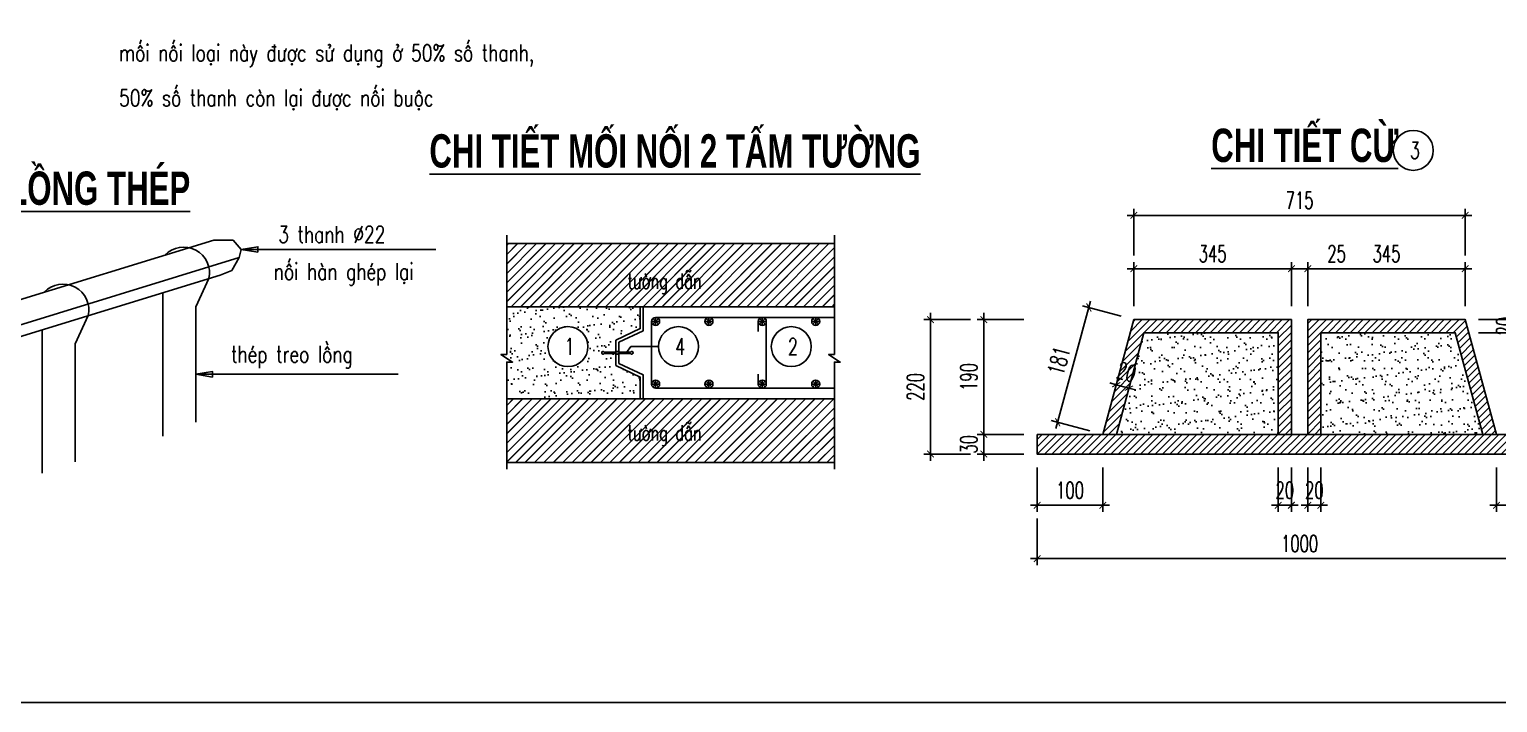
# Model space of a CAD drawing. Header units: millimetres. Extents: x -143570 to 58447, y -1448440 to -1202244.
# Drawn here: x -111159 to -89136, y -1361774 to -1351677 of the extents above; entities that cross this region are included whole.
import ezdxf
from ezdxf.enums import TextEntityAlignment as Align

# ---------------------------------------------------------------- set-up
doc = ezdxf.new("R2010")
doc.units = ezdxf.units.MM
doc.header["$LTSCALE"] = 30
doc.header["$PDMODE"] = 3
doc.layers.get('0').update_dxf_attribs({"lineweight": 9})
doc.layers.get('Defpoints').update_dxf_attribs({"lineweight": 9})
for name, color, linetype in [('ccu11-Cotthep', 9, 'Continuous'), ('ccu11-Dim', 8, 'Continuous'), ('ccu11-Hatch', 8, 'Continuous'), ('ccu11-Manh', 8, 'Continuous'), ('ccu11-Text', 31, 'Continuous'), ('ccu11-Thay', 7, 'Continuous'), ('ccu11-Thep', 4, 'Continuous'), ('ccu11-Thep doc', 4, 'Continuous'), ('ccu11-Thepdai', 6, 'Continuous')]:
    doc.layers.add(name, color=color, linetype=linetype)
doc.styles.add('ccu11-dim', font='vnsimli.shx', dxfattribs={"width": 0.65, "bigfont": 'bigfont.shx'})
doc.styles.add('ccu11-VnAvH-B', font='')
doc.styles.add('ccu11-vnsimli', font='vnsimli.shx', dxfattribs={"width": 0.8, "bigfont": 'vns.shx'})
doc.styles.add('ccu11-vnsimple', font='vnsimple.shx', dxfattribs={"bigfont": 'bigfont.shx'})
doc.styles.add('ccu11_simli', font='vnsimli.shx', dxfattribs={"width": 0.8})
doc.styles.get('ccu11-VnAvH-B').set_extended_font_data('.VnAvantH', bold=True)
doc.dimstyles.new('ccu11-100', dxfattribs={"dimscale": 100, "dimtxt": 2.5, "dimasz": 1, "dimexe": 1, "dimexo": 2, "dimgap": 1, "dimtad": 1, "dimdec": 0, "dimdsep": 46, "dimtxsty": 'ccu11-dim', "dimblk": 'ARCHTICK', "dimcen": -1, "dimdle": 1, "dimclrd": 256, "dimclre": 256, "dimclrt": 3, "dimadec": 0, "dimazin": 2, "dimtfac": 0.1, "dimtdec": 0, "dimtmove": 0, "dimatfit": 1, "dimldrblk": 'ARCHTICK', "dimfxl": 1, "dimtvp": 0.833333, "dimtolj": 1, "dimtzin": 12, "dimarcsym": 0})
doc.dimstyles.new('ccu11-100x4', dxfattribs={"dimscale": 100, "dimtxt": 2.5, "dimasz": 1, "dimexe": 1, "dimexo": 2, "dimgap": 1, "dimtad": 1, "dimdec": 0, "dimlfac": 0.25, "dimdsep": 46, "dimtxsty": 'ccu11-dim', "dimblk": 'ARCHTICK', "dimcen": -1, "dimdle": 1, "dimclrd": 256, "dimclre": 256, "dimclrt": 3, "dimadec": 0, "dimazin": 2, "dimtfac": 0.1, "dimtdec": 0, "dimtmove": 0, "dimatfit": 1, "dimldrblk": 'ARCHTICK', "dimfxl": 1, "dimtvp": 0.833333, "dimtolj": 1, "dimtzin": 12, "dimarcsym": 0})
pattern_1 = [(45.0000011, (307411.015, -11823467.88), (-55.2369952, 55.23699306), [])]

# ---------------------------------------------------------------- blocks, each defined once
blk = doc.blocks.new('vista_block_ArchTick')
at = {"color": 8}
blk.add_line((1, 0), (-1, 0), dxfattribs=at)
at = {"color": 8, "const_width": 0.15}
blk.add_lwpolyline([(-0.5, -0.5), (0.5, 0.5)], dxfattribs=at)
blk = doc.blocks.new('_ARCHTICK')
at = {"color": 0, "linetype": 'ByBlock', "const_width": 0.15}
blk.add_lwpolyline([(-0.5, -0.5), (0.5, 0.5)], dxfattribs=at)
blk = doc.blocks.new('*D1028')
at = {"layer": 'ccu11-Dim', "lineweight": -2, "transparency": 16777216}
for p, q in [((-96043, -1358247), (-96043, -1358915)), ((-95059, -1358247), (-95059, -1358915)), ((-96143, -1358815), (-94959, -1358815))]:
    blk.add_line(p, q, dxfattribs=at)
at = {"layer": 'Defpoints', "color": 0, "transparency": 16777216}
for p in [(-96043, -1358047), (-95059, -1358047), (-95059, -1358815)]:
    blk.add_point(p, dxfattribs=at)
at = {"layer": 'ccu11-Dim', "lineweight": -2, "transparency": 16777216, "xscale": 100, "yscale": 100, "zscale": 100, "rotation": 180}
blk.add_blockref('_ARCHTICK', (-96043, -1358815), dxfattribs=at)
at = {"layer": 'ccu11-Dim', "lineweight": -2, "transparency": 16777216, "xscale": 100, "yscale": 100, "zscale": 100}
blk.add_blockref('_ARCHTICK', (-95059, -1358815), dxfattribs=at)
at = {"layer": 'ccu11-Dim', "color": 3, "transparency": 16777216, "insert": (-95551, -1358590), "char_height": 250, "attachment_point": 5, "style": 'ccu11-dim'}
blk.add_mtext('\\A1;100', dxfattribs=at)
blk = doc.blocks.new('*D1029')
at = {"layer": 'ccu11-Dim', "lineweight": -2, "transparency": 16777216}
for p, q in [((-96043, -1359015), (-96043, -1359715)), ((-88170, -1359015), (-88170, -1359715)), ((-96143, -1359615), (-88070, -1359615))]:
    blk.add_line(p, q, dxfattribs=at)
at = {"layer": 'Defpoints', "color": 0, "transparency": 16777216}
for p in [(-96043, -1358815), (-88170, -1358815), (-88170, -1359615)]:
    blk.add_point(p, dxfattribs=at)
at = {"layer": 'ccu11-Dim', "lineweight": -2, "transparency": 16777216, "xscale": 100, "yscale": 100, "zscale": 100, "rotation": 180}
blk.add_blockref('_ARCHTICK', (-96043, -1359615), dxfattribs=at)
at = {"layer": 'ccu11-Dim', "lineweight": -2, "transparency": 16777216, "xscale": 100, "yscale": 100, "zscale": 100}
blk.add_blockref('_ARCHTICK', (-88170, -1359615), dxfattribs=at)
at = {"layer": 'ccu11-Dim', "color": 3, "transparency": 16777216, "insert": (-92107, -1359390), "char_height": 250, "attachment_point": 5, "style": 'ccu11-dim'}
blk.add_mtext('\\A1;1000', dxfattribs=at)
blk = doc.blocks.new('*D1030')
at = {"layer": 'ccu11-Dim', "lineweight": -2, "transparency": 16777216}
for p, q in [((-89154, -1358247), (-89154, -1358915)), ((-88170, -1358247), (-88170, -1358915)), ((-89254, -1358815), (-88070, -1358815))]:
    blk.add_line(p, q, dxfattribs=at)
at = {"layer": 'Defpoints', "color": 0, "transparency": 16777216}
for p in [(-89154, -1358047), (-88170, -1358047), (-88170, -1358815)]:
    blk.add_point(p, dxfattribs=at)
at = {"layer": 'ccu11-Dim', "lineweight": -2, "transparency": 16777216, "xscale": 100, "yscale": 100, "zscale": 100, "rotation": 180}
blk.add_blockref('_ARCHTICK', (-89154, -1358815), dxfattribs=at)
at = {"layer": 'ccu11-Dim', "lineweight": -2, "transparency": 16777216, "xscale": 100, "yscale": 100, "zscale": 100}
blk.add_blockref('_ARCHTICK', (-88170, -1358815), dxfattribs=at)
at = {"layer": 'ccu11-Dim', "color": 3, "transparency": 16777216, "insert": (-88662, -1358590), "char_height": 250, "attachment_point": 5, "style": 'ccu11-dim'}
blk.add_mtext('\\A1;100', dxfattribs=at)
blk = doc.blocks.new('*D1031')
at = {"layer": 'ccu11-Dim', "lineweight": -2, "transparency": 16777216}
for p, q in [((-91984, -1358247), (-91984, -1358915)), ((-91787, -1358247), (-91787, -1358915)), ((-91984, -1358815), (-92084, -1358815)), ((-91984, -1358815), (-91787, -1358815)), ((-91787, -1358815), (-91687, -1358815))]:
    blk.add_line(p, q, dxfattribs=at)
at = {"layer": 'Defpoints', "color": 0, "transparency": 16777216}
for p in [(-91984, -1358047), (-91787, -1358047), (-91787, -1358815)]:
    blk.add_point(p, dxfattribs=at)
at = {"layer": 'ccu11-Dim', "lineweight": -2, "transparency": 16777216, "xscale": 100, "yscale": 100, "zscale": 100}
blk.add_blockref('_ARCHTICK', (-91984, -1358815), dxfattribs=at)
at = {"layer": 'ccu11-Dim', "lineweight": -2, "transparency": 16777216, "xscale": 100, "yscale": 100, "zscale": 100, "rotation": 180}
blk.add_blockref('_ARCHTICK', (-91787, -1358815), dxfattribs=at)
at = {"layer": 'ccu11-Dim', "color": 3, "transparency": 16777216, "insert": (-91885, -1358590), "char_height": 250, "attachment_point": 5, "style": 'ccu11-dim'}
blk.add_mtext('\\A1;20', dxfattribs=at)
blk = doc.blocks.new('*D1032')
at = {"layer": 'ccu11-Dim', "lineweight": -2, "transparency": 16777216}
for p, q in [((-92427, -1358247), (-92427, -1358915)), ((-92230, -1358247), (-92230, -1358915)), ((-92427, -1358815), (-92527, -1358815)), ((-92230, -1358815), (-92427, -1358815)), ((-92230, -1358815), (-92130, -1358815))]:
    blk.add_line(p, q, dxfattribs=at)
at = {"layer": 'Defpoints', "color": 0, "transparency": 16777216}
for p in [(-92427, -1358047), (-92230, -1358047), (-92427, -1358815)]:
    blk.add_point(p, dxfattribs=at)
at = {"layer": 'ccu11-Dim', "lineweight": -2, "transparency": 16777216, "xscale": 100, "yscale": 100, "zscale": 100}
blk.add_blockref('_ARCHTICK', (-92427, -1358815), dxfattribs=at)
at = {"layer": 'ccu11-Dim', "lineweight": -2, "transparency": 16777216, "xscale": 100, "yscale": 100, "zscale": 100, "rotation": 180}
blk.add_blockref('_ARCHTICK', (-92230, -1358815), dxfattribs=at)
at = {"layer": 'ccu11-Dim', "color": 3, "transparency": 16777216, "insert": (-92328, -1358590), "char_height": 250, "attachment_point": 5, "style": 'ccu11-dim'}
blk.add_mtext('\\A1;20', dxfattribs=at)
blk = doc.blocks.new('*D1033')
at = {"layer": 'ccu11-Dim', "lineweight": -2, "transparency": 16777216}
for p, q in [((-94692, -1355266), (-92130, -1355266)), ((-94592, -1355830), (-94592, -1355166)), ((-92230, -1355830), (-92230, -1355166))]:
    blk.add_line(p, q, dxfattribs=at)
at = {"layer": 'Defpoints', "color": 0, "transparency": 16777216}
for p in [(-92230, -1355266), (-94592, -1356030), (-92230, -1356030)]:
    blk.add_point(p, dxfattribs=at)
at = {"layer": 'ccu11-Dim', "lineweight": -2, "transparency": 16777216, "xscale": 100, "yscale": 100, "zscale": 100, "rotation": 180}
blk.add_blockref('_ARCHTICK', (-94592, -1355266), dxfattribs=at)
at = {"layer": 'ccu11-Dim', "lineweight": -2, "transparency": 16777216, "xscale": 100, "yscale": 100, "zscale": 100}
blk.add_blockref('_ARCHTICK', (-92230, -1355266), dxfattribs=at)
at = {"layer": 'ccu11-Dim', "color": 3, "transparency": 16777216, "insert": (-93411, -1355041), "char_height": 250, "attachment_point": 5, "style": 'ccu11-dim'}
blk.add_mtext('\\A1;345', dxfattribs=at)
blk = doc.blocks.new('*D1034')
at = {"layer": 'ccu11-Dim', "lineweight": -2, "transparency": 16777216}
for p, q in [((-92084, -1355266), (-89522, -1355266)), ((-91984, -1355830), (-91984, -1355166)), ((-89622, -1355830), (-89622, -1355166))]:
    blk.add_line(p, q, dxfattribs=at)
at = {"layer": 'Defpoints', "color": 0, "transparency": 16777216}
for p in [(-89622, -1355266), (-91984, -1356030), (-89622, -1356030)]:
    blk.add_point(p, dxfattribs=at)
at = {"layer": 'ccu11-Dim', "lineweight": -2, "transparency": 16777216, "xscale": 100, "yscale": 100, "zscale": 100, "rotation": 180}
blk.add_blockref('_ARCHTICK', (-91984, -1355266), dxfattribs=at)
at = {"layer": 'ccu11-Dim', "lineweight": -2, "transparency": 16777216, "xscale": 100, "yscale": 100, "zscale": 100}
blk.add_blockref('_ARCHTICK', (-89622, -1355266), dxfattribs=at)
at = {"layer": 'ccu11-Dim', "color": 3, "transparency": 16777216, "insert": (-90803, -1355041), "char_height": 250, "attachment_point": 5, "style": 'ccu11-dim'}
blk.add_mtext('\\A1;345', dxfattribs=at)
blk = doc.blocks.new('*D1035')
at = {"layer": 'ccu11-Dim', "lineweight": -2, "transparency": 16777216}
for p, q in [((-92230, -1355266), (-92330, -1355266)), ((-92230, -1355830), (-92230, -1355166)), ((-92230, -1355266), (-91984, -1355266)), ((-91984, -1355830), (-91984, -1355166)), ((-91984, -1355266), (-91321, -1355266))]:
    blk.add_line(p, q, dxfattribs=at)
at = {"layer": 'Defpoints', "color": 0, "transparency": 16777216}
for p in [(-91984, -1355266), (-92230, -1356030), (-91984, -1356030)]:
    blk.add_point(p, dxfattribs=at)
at = {"layer": 'ccu11-Dim', "lineweight": -2, "transparency": 16777216, "xscale": 100, "yscale": 100, "zscale": 100}
blk.add_blockref('_ARCHTICK', (-92230, -1355266), dxfattribs=at)
at = {"layer": 'ccu11-Dim', "lineweight": -2, "transparency": 16777216, "xscale": 100, "yscale": 100, "zscale": 100, "rotation": 180}
blk.add_blockref('_ARCHTICK', (-91984, -1355266), dxfattribs=at)
at = {"layer": 'ccu11-Dim', "color": 3, "transparency": 16777216, "insert": (-91552, -1355041), "char_height": 250, "attachment_point": 5, "style": 'ccu11-dim'}
blk.add_mtext('\\A1;25', dxfattribs=at)
blk = doc.blocks.new('*D1036')
at = {"layer": 'ccu11-Dim', "lineweight": -2, "transparency": 16777216}
for p, q in [((-94592, -1355066), (-94592, -1354366)), ((-89622, -1355066), (-89622, -1354366)), ((-94692, -1354466), (-89522, -1354466))]:
    blk.add_line(p, q, dxfattribs=at)
at = {"layer": 'Defpoints', "color": 0, "transparency": 16777216}
for p in [(-89622, -1354466), (-94592, -1355266), (-89622, -1355266)]:
    blk.add_point(p, dxfattribs=at)
at = {"layer": 'ccu11-Dim', "lineweight": -2, "transparency": 16777216, "xscale": 100, "yscale": 100, "zscale": 100, "rotation": 180}
blk.add_blockref('_ARCHTICK', (-94592, -1354466), dxfattribs=at)
at = {"layer": 'ccu11-Dim', "lineweight": -2, "transparency": 16777216, "xscale": 100, "yscale": 100, "zscale": 100}
blk.add_blockref('_ARCHTICK', (-89622, -1354466), dxfattribs=at)
at = {"layer": 'ccu11-Dim', "color": 3, "transparency": 16777216, "insert": (-92107, -1354241), "char_height": 250, "attachment_point": 5, "style": 'ccu11-dim'}
blk.add_mtext('\\A1;715', dxfattribs=at)
blk = doc.blocks.new('*D1037')
at = {"layer": 'ccu11-Dim', "lineweight": -2, "transparency": 16777216}
for p, q in [((-88804, -1356030), (-88804, -1355930)), ((-89422, -1356030), (-88704, -1356030)), ((-88804, -1356227), (-88804, -1356030)), ((-89422, -1356227), (-88704, -1356227)), ((-88804, -1356227), (-88804, -1356327))]:
    blk.add_line(p, q, dxfattribs=at)
at = {"layer": 'Defpoints', "color": 0, "transparency": 16777216}
for p in [(-89622, -1356030), (-88804, -1356030), (-89622, -1356227)]:
    blk.add_point(p, dxfattribs=at)
at = {"layer": 'ccu11-Dim', "lineweight": -2, "transparency": 16777216, "xscale": 100, "yscale": 100, "zscale": 100}
for p, rotation in [((-88804, -1356030), 270), ((-88804, -1356227), 90)]:
    blk.add_blockref('_ARCHTICK', p, dxfattribs=dict(at, rotation=rotation))
at = {"layer": 'ccu11-Dim', "color": 3, "transparency": 16777216, "insert": (-89029, -1356128), "char_height": 250, "attachment_point": 5, "rotation": 90, "style": 'ccu11-dim'}
blk.add_mtext('\\A1;20', dxfattribs=at)
blk = doc.blocks.new('*D1039')
at = {"layer": 'ccu11-Dim', "lineweight": -2, "transparency": 16777216}
for p, q in [((-95761, -1357665), (-95242, -1355751)), ((-94785, -1355979), (-95364, -1355821)), ((-95252, -1357700), (-95832, -1357543))]:
    blk.add_line(p, q, dxfattribs=at)
at = {"layer": 'Defpoints', "color": 0, "transparency": 16777216}
for p in [(-95268, -1355847), (-94592, -1356031), (-95059, -1357752)]:
    blk.add_point(p, dxfattribs=at)
at = {"layer": 'ccu11-Dim', "lineweight": -2, "transparency": 16777216, "xscale": 100, "yscale": 100, "zscale": 100}
for p, rotation in [((-95268, -1355847), 74.81519378759332), ((-95735, -1357569), 254.8151937875933)]:
    blk.add_blockref('_ARCHTICK', p, dxfattribs=dict(at, rotation=rotation))
at = {"layer": 'ccu11-Dim', "color": 3, "transparency": 16777216, "insert": (-95719, -1356649), "char_height": 250, "attachment_point": 5, "rotation": 74.8152, "style": 'ccu11-dim'}
blk.add_mtext('\\A1;181', dxfattribs=at)
blk = doc.blocks.new('*D1040')
at = {"layer": 'ccu11-Dim', "lineweight": -2, "transparency": 16777216}
for p, q in [((-94857, -1357006), (-94953, -1356980)), ((-94857, -1357006), (-94667, -1357058)), ((-94878, -1357084), (-94883, -1357103)), ((-94688, -1357136), (-94693, -1357155)), ((-94667, -1357058), (-94570, -1357084))]:
    blk.add_line(p, q, dxfattribs=at)
at = {"layer": 'Defpoints', "color": 0, "transparency": 16777216}
for p in [(-94826, -1356891), (-94636, -1356943), (-94667, -1357058)]:
    blk.add_point(p, dxfattribs=at)
at = {"layer": 'ccu11-Dim', "lineweight": -2, "transparency": 16777216, "xscale": 100, "yscale": 100, "zscale": 100}
for p, rotation in [((-94857, -1357006), 344.8151937937437), ((-94667, -1357058), 164.8151937937436)]:
    blk.add_blockref('_ARCHTICK', p, dxfattribs=dict(at, rotation=rotation))
at = {"layer": 'ccu11-Dim', "color": 3, "transparency": 16777216, "insert": (-94703, -1356815), "char_height": 250, "attachment_point": 5, "rotation": 344.8152, "style": 'ccu11-dim'}
blk.add_mtext('\\A1;20', dxfattribs=at)
blk = doc.blocks.new('*D1041')
at = {"layer": 'ccu11-Dim', "lineweight": -2, "transparency": 16777216}
for p, q in [((-97643, -1358147), (-97643, -1355930)), ((-97043, -1356030), (-97743, -1356030)), ((-97043, -1358047), (-97743, -1358047))]:
    blk.add_line(p, q, dxfattribs=at)
at = {"layer": 'Defpoints', "color": 0, "transparency": 16777216}
for p in [(-97643, -1356030), (-96843, -1356030), (-96843, -1358047)]:
    blk.add_point(p, dxfattribs=at)
at = {"layer": 'ccu11-Dim', "lineweight": -2, "transparency": 16777216, "xscale": 100, "yscale": 100, "zscale": 100}
for p, rotation in [((-97643, -1356030), 90), ((-97643, -1358047), 270)]:
    blk.add_blockref('_ARCHTICK', p, dxfattribs=dict(at, rotation=rotation))
at = {"layer": 'ccu11-Dim', "color": 3, "transparency": 16777216, "insert": (-97868, -1357039), "char_height": 250, "attachment_point": 5, "rotation": 90, "style": 'ccu11-dim'}
blk.add_mtext('\\A1;220', dxfattribs=at)
blk = doc.blocks.new('*D1042')
at = {"layer": 'ccu11-Dim', "lineweight": -2, "transparency": 16777216}
for p, q in [((-96843, -1357852), (-96843, -1355930)), ((-96243, -1356030), (-96943, -1356030)), ((-96243, -1357752), (-96943, -1357752))]:
    blk.add_line(p, q, dxfattribs=at)
at = {"layer": 'Defpoints', "color": 0, "transparency": 16777216}
for p in [(-96843, -1356030), (-96043, -1356030), (-96043, -1357752)]:
    blk.add_point(p, dxfattribs=at)
at = {"layer": 'ccu11-Dim', "lineweight": -2, "transparency": 16777216, "xscale": 100, "yscale": 100, "zscale": 100}
for p, rotation in [((-96843, -1356030), 90), ((-96843, -1357752), 270)]:
    blk.add_blockref('_ARCHTICK', p, dxfattribs=dict(at, rotation=rotation))
at = {"layer": 'ccu11-Dim', "color": 3, "transparency": 16777216, "insert": (-97068, -1356891), "char_height": 250, "attachment_point": 5, "rotation": 90, "style": 'ccu11-dim'}
blk.add_mtext('\\A1;190', dxfattribs=at)
blk = doc.blocks.new('*D1043')
at = {"layer": 'ccu11-Dim', "lineweight": -2, "transparency": 16777216}
for p, q in [((-96843, -1357752), (-96843, -1357652)), ((-96243, -1357752), (-96943, -1357752)), ((-96843, -1358047), (-96843, -1357752)), ((-96243, -1358047), (-96943, -1358047)), ((-96843, -1358047), (-96843, -1358147))]:
    blk.add_line(p, q, dxfattribs=at)
at = {"layer": 'Defpoints', "color": 0, "transparency": 16777216}
for p in [(-96843, -1357752), (-96043, -1357752), (-96043, -1358047)]:
    blk.add_point(p, dxfattribs=at)
at = {"layer": 'ccu11-Dim', "lineweight": -2, "transparency": 16777216, "xscale": 100, "yscale": 100, "zscale": 100}
for p, rotation in [((-96843, -1357752), 270), ((-96843, -1358047), 90)]:
    blk.add_blockref('_ARCHTICK', p, dxfattribs=dict(at, rotation=rotation))
at = {"layer": 'ccu11-Dim', "color": 3, "transparency": 16777216, "insert": (-97068, -1357900), "char_height": 250, "attachment_point": 5, "rotation": 90, "style": 'ccu11-dim'}
blk.add_mtext('\\A1;30', dxfattribs=at)
blk = doc.blocks.new('SHD')
at = {"layer": 'ccu11-Cotthep'}
blk.add_circle((300, 0), 300, dxfattribs=at)
at = {"layer": 'ccu11-Cotthep', "color": 31, "style": 'ccu11_simli', "width": 0.8}
blk.add_attdef('DK', text='', height=250, dxfattribs=at).set_placement((-101, 65), align=Align.BOTTOM_RIGHT)
blk.add_attdef('KH', text='', height=250, dxfattribs=at).set_placement((300, 0), align=Align.MIDDLE)
blk.add_attdef('KC', text='', height=250, dxfattribs=at).set_placement((-101, -142), align=Align.TOP_RIGHT)
blk = doc.blocks.new('MCT')
at = {"ltscale": 0.005}
for p, q in [((-0.49, 0), (0.49, 0)), ((0.35, -0.35), (-0.35, 0.35)), ((-0.35, -0.35), (0.35, 0.35)), ((0, -0.49), (0, 0.49))]:
    blk.add_line(p, q, dxfattribs=at)
blk.add_circle((0, 0), 0.492, dxfattribs=at)

msp = doc.modelspace()

# ---------------------------------------------------------------- hatches: boundary and pattern name
msp.add_hatch(color=256).paths.add_polyline_path([(-102142.63, -1356517.44), (-102321.34, -1356517.44, 0.57735027), (-102357.26, -1356517.44), (-102535.97, -1356517.44, 3.73205081), (-102535.97, -1356538.17), (-102357.26, -1356538.17, 0.57735027), (-102321.34, -1356538.17), (-102142.63, -1356538.17, 3.73205081)])
at = {"layer": 'ccu11-Hatch'}
h = msp.add_hatch(dxfattribs=at)
h.set_pattern_fill('JIS_LC_20', color=256, scale=5)
h.set_pattern_definition([(45, (1309.57, -85988.88), (-70.710678, 70.710678), []), (45, (1311.57, -85988.88), (-70.710678, 70.710678), [])])
h.paths.add_polyline_path([(-99083.85, -1354890.07), (-103998.24, -1354890.07), (-103998.24, -1355836.6), (-99083.85, -1355836.6)])
h.paths.add_polyline_path([(-99083.85, -1357219), (-103998.24, -1357219), (-103998.24, -1358174.3), (-99083.85, -1358174.3)])
h.paths.add_polyline_path([(-102281.43, -1355661.43), (-100716.36, -1355661.43), (-100716.36, -1355101.88), (-102281.43, -1355101.88)], flags=24)
h.paths.add_polyline_path([(-102281.43, -1357937.96), (-100716.36, -1357937.96), (-100716.36, -1357378.42), (-102281.43, -1357378.42)], flags=24)
h = msp.add_hatch(dxfattribs=at)
h.set_pattern_fill('AR-SAND', color=256, scale=5, style=0)
h.set_pattern_definition([(37.5, (1309.57, -85988.88), (-8.000156, 244.70662), [0, -193.04, 0, -215.9, 0, -206.375]), (7.5, (1309.57, -85988.88), (224.76164, 358.41255), [0, -104.14, 0, -173.99, 0, -66.675]), (327.5, (1153.36, -85988.88), (395.496185, 0.718592), [0, -63.5, 0, -228.6, 0, -298.45]), (317.5, (1153.36, -85988.88), (381.77823, 111.46466), [0, -31.75, 0, -149.86, 0, -171.45])])
h.paths.add_polyline_path([(-101996.89, -1355836.6), (-103998.24, -1355836.6), (-103998.24, -1356550.98), (-104085.6, -1356550.98), (-103910.87, -1356667.47), (-103998.24, -1356667.47), (-103998.24, -1357219), (-101996.89, -1357219), (-101996.89, -1356890.76), (-102362.34, -1356717.39), (-102362.34, -1356538.17), (-102535.97, -1356538.17, -3.73205081), (-102535.97, -1356517.44), (-102362.34, -1356517.44), (-102362.34, -1356338.22), (-101996.89, -1356164.85)])
h.paths.add_polyline_path([(-102780.39, -1356434.9, -1), (-103380.39, -1356434.9, -1)], flags=16)
h.paths.add_polyline_path([(-103138.72, -1356622.4), (-102972.05, -1356622.4), (-102972.05, -1356247.4), (-103138.72, -1356247.4)], flags=8)
at = {"layer": 'ccu11-Hatch', "ltscale": 0.05}
h = msp.add_hatch(dxfattribs=at)
h.set_pattern_fill('ANSI31', color=256, scale=24.60375, angle=0.000001)
h.set_pattern_definition(pattern_1)
h.paths.add_polyline_path([(-94591.8, -1356029.96), (-95059.24, -1357752.23), (-94855.29, -1357752.23), (-94441.27, -1356226.79), (-92426.67, -1356226.79), (-92426.67, -1357752.23), (-92229.84, -1357752.23), (-92229.84, -1356029.96)])
h = msp.add_hatch(dxfattribs=at)
h.set_pattern_fill('ANSI31', color=256, scale=24.60375, angle=0.000001)
h.set_pattern_definition(pattern_1)
h.paths.add_polyline_path([(-91786.98, -1356226.79), (-89772.38, -1356226.79), (-89358.36, -1357752.23), (-89154.41, -1357752.23), (-89621.85, -1356029.96), (-91983.81, -1356029.96), (-91983.81, -1357752.23), (-91786.98, -1357752.23)])
at = {"layer": 'ccu11-Hatch'}
h = msp.add_hatch(dxfattribs=at)
h.set_pattern_fill('AR-SAND', color=256, scale=5, style=0)
h.set_pattern_definition([(37.5, (445.73, -87429.32), (-8.000156, 244.70662), [0, -193.04, 0, -215.9, 0, -206.375]), (7.5, (445.73, -87429.32), (224.76164, 358.41255), [0, -104.14, 0, -173.99, 0, -66.675]), (327.5, (289.52, -87429.32), (395.496185, 0.718592), [0, -63.5, 0, -228.6, 0, -298.45]), (317.5, (289.5, -87429.32), (381.77823, 111.46466), [0, -31.75, 0, -149.86, 0, -171.45])])
h.paths.add_polyline_path([(-92426.67, -1356226.79), (-94441.27, -1356226.79), (-94855.29, -1357752.23), (-92426.67, -1357752.23)])
h.paths.add_polyline_path([(-89772.38, -1356226.79), (-91786.98, -1356226.79), (-91786.98, -1357752.23), (-89358.36, -1357752.23)])
h.paths.add_polyline_path([(-94939.3, -1356945.21), (-94564.76, -1357046.87), (-94466.53, -1356684.96), (-94841.08, -1356583.3)], flags=9)
at = {"layer": 'ccu11-Hatch', "ltscale": 0.05}
h = msp.add_hatch(dxfattribs=at)
h.set_pattern_fill('ANSI31', color=256, scale=24.60375, angle=0.000001)
h.set_pattern_definition(pattern_1)
edge = h.paths.add_edge_path()
edge.add_line((-96043.39, -1358047.47), (-88170.26, -1358047.47))
edge.add_line((-88170.26, -1358047.47), (-88170.26, -1357752.23))
edge.add_line((-88170.26, -1357752.23), (-96043.39, -1357752.23))
edge.add_line((-96043.39, -1357752.23), (-96043.39, -1357944.89))
h.paths.add_polyline_path([(-88105.92, -1357944.89), (-88170.26, -1357944.89)], flags=17)

# ---------------------------------------------------------------- linework, layer by layer
at = {"layer": 'ccu11-Dim'}
for p, q in [((-94522.91, -1355266.43), (-92298.73, -1355266.43)), ((-91914.92, -1355266.43), (-89690.74, -1355266.43)), ((-97643.39, -1356098.86), (-97643.39, -1357978.58))]:
    msp.add_line(p, q, dxfattribs=at)
at = {"layer": 'ccu11-Manh'}
for points, elevation in [([(-103998.24, -1354765.07), (-103998.24, -1356550.98), (-104085.6, -1356550.98), (-103910.87, -1356667.47), (-103998.24, -1356667.47), (-103998.24, -1358273.3)], 717919.76), ([(-99083.85, -1354765.07), (-99083.85, -1356550.98), (-99171.21, -1356550.98), (-98996.48, -1356667.47), (-99083.85, -1356667.47), (-99083.85, -1358273.3)], 717919.76), ([(-101722.61, -1356434.9), (-102135.81, -1356434.9), (-102201.85, -1356520.89)], 711336.13)]:
    msp.add_lwpolyline(points, dxfattribs=dict(at, elevation=elevation))
at = {"layer": 'ccu11-Thay'}
for p, q in [((-103998.24, -1354890.07, 717919.76), (-99083.85, -1354890.07, 717919.76)), ((-103998.24, -1355836.6, 717919.76), (-99083.85, -1355836.6, 717919.76)), ((-103998.24, -1357219, 717919.76), (-99083.85, -1357219, 717919.76)), ((-103998.24, -1358174.3, 717919.76), (-99083.85, -1358174.3, 717919.76))]:
    msp.add_line(p, q, dxfattribs=at)
msp.add_lwpolyline([(-138866.43, -1296434.45), (-46466.43, -1296434.45), (-46466.43, -1361774.45), (-138866.43, -1361774.45)], close=True, dxfattribs=at)
at = {"layer": 'ccu11-Thay', "elevation": 717919.76}
for points in [[(-101996.89, -1355836.6), (-101996.89, -1356164.85), (-102362.34, -1356338.22), (-102362.34, -1356520.89)], [(-101950.81, -1355836.6), (-101950.81, -1356196.45), (-102316.26, -1356369.83), (-102316.26, -1356520.89)], [(-102362.34, -1356534.72), (-102362.34, -1356717.39), (-101996.89, -1356890.76), (-101996.89, -1357219)], [(-102316.26, -1356534.72), (-102316.26, -1356685.78), (-101950.81, -1356859.15), (-101950.81, -1357219)]]:
    msp.add_lwpolyline(points, dxfattribs=at)
msp.add_lwpolyline([(-102535.97, -1356538.17), (-102357.26, -1356538.17, 0.57735027), (-102321.34, -1356538.17), (-102142.63, -1356538.17, 3.73205081), (-102142.63, -1356517.44), (-102321.34, -1356517.44, 0.57735027), (-102357.26, -1356517.44), (-102535.97, -1356517.44, 3.73205081)], format="xyb", close=True, dxfattribs=at)
at = {"layer": 'ccu11-Thep'}
for p, q in [((-114236.46, -1356630.18), (-108392.46, -1354837.68)), ((-108392.46, -1354837.68), (-108100.46, -1354837.18)), ((-108100.46, -1354837.18), (-107981.46, -1354977.18)), ((-107981.46, -1354977.18), (-108010.1, -1355100.35)), ((-113854.1, -1356892.85), (-108010.1, -1355100.35)), ((-108010.1, -1355100.35), (-108120.31, -1355294.53)), ((-114142.87, -1357156.22), (-108298.87, -1355363.72)), ((-108464.96, -1355414.66), (-108661.82, -1355836.07)), ((-108120.31, -1355294.53), (-108298.87, -1355363.72)), ((-109154.82, -1355626.26), (-109154.82, -1357778.48)), ((-108661.82, -1355836.07), (-108661.82, -1357568.78)), ((-110275.1, -1355969.88), (-110471.96, -1356391.28)), ((-110964.96, -1356181.48), (-110964.96, -1358333.7)), ((-110471.96, -1356391.28), (-110471.96, -1358161.63))]:
    msp.add_line(p, q, dxfattribs=at)
at = {"layer": 'ccu11-Thep', "elevation": 717919.76}
msp.add_lwpolyline([(-99083.85, -1355997.88), (-101765.27, -1355997.88, 0.41421356), (-101825.27, -1356057.88), (-101825.27, -1356997.72, 0.41421356), (-101765.27, -1357057.72), (-99083.85, -1357057.72)], format="xyb", dxfattribs=at)
at = {"layer": 'ccu11-Thep'}
for points in [[(-95059.24, -1357752.23), (-94591.8, -1356029.96), (-92229.84, -1356029.96), (-92229.84, -1357752.23)], [(-89154.41, -1357752.23), (-89621.85, -1356029.96), (-91983.81, -1356029.96), (-91983.81, -1357752.23)], [(-94855.29, -1357752.23), (-94441.27, -1356226.79), (-92426.67, -1356226.79), (-92426.67, -1357752.23)], [(-89358.36, -1357752.23), (-89772.38, -1356226.79), (-91786.98, -1356226.79), (-91786.98, -1357752.23)]]:
    msp.add_lwpolyline(points, dxfattribs=at)
msp.add_lwpolyline([(-96043.39, -1357752.23), (-88170.26, -1357752.23), (-88170.26, -1358047.47), (-96043.39, -1358047.47)], close=True, dxfattribs=at)
for centre in [(-108845.66, -1355332.37), (-110655.8, -1355887.58)]:
    msp.add_arc(centre, 389.49, 347.801978, 136.237091, dxfattribs=at)
at = {"layer": 'ccu11-Thepdai', "elevation": 717919.76}
msp.add_lwpolyline([(-100225.27, -1356205.82), (-100225.27, -1356057.88, -1), (-100105.27, -1356057.88), (-100105.27, -1356997.72, -1), (-100225.27, -1356997.72), (-100225.27, -1356849.79)], format="xyb", dxfattribs=at)

# ---------------------------------------------------------------- block references
at = {"layer": 'ccu11-Dim', "xscale": 68.89049998618793, "yscale": 68.89049998618793, "zscale": 68.89049998618793, "rotation": 180}
msp.add_blockref('vista_block_ArchTick', (-96043.39, -1358814.74), dxfattribs=at)
at = {"layer": 'ccu11-Thay'}
ref = msp.add_blockref('SHD', (-90101.59, -1353491.81), dxfattribs=dict(at, xscale=-1))
ref.add_attrib('KH', '3', dxfattribs={"layer": 'ccu11-Cotthep', "color": 31, "height": 250, "style": 'ccu11-vnsimple', "width": 0.7}).set_placement((-90376.59, -1353491.81), align=Align.MIDDLE_CENTER)
ref = msp.add_blockref('SHD', (-102780.39, -1356434.9, 711336.13), dxfattribs=dict(at, xscale=-1))
ref.add_attrib('KH', '1', dxfattribs={"layer": 'ccu11-Cotthep', "color": 31, "height": 250, "style": 'ccu11-vnsimple', "width": 0.7}).set_placement((-103055.39, -1356434.9, 711336.13), align=Align.MIDDLE_CENTER)
ref = msp.add_blockref('SHD', (-101122.61, -1356434.9, 711336.13), dxfattribs=dict(at, xscale=-1))
ref.add_attrib('KH', '4', dxfattribs={"layer": 'ccu11-Cotthep', "color": 31, "height": 250, "style": 'ccu11-vnsimple', "width": 0.7}).set_placement((-101397.61, -1356434.9, 711336.13), align=Align.MIDDLE_CENTER)
ref = msp.add_blockref('SHD', (-99430.83, -1356434.9, 711336.13), dxfattribs=dict(at, xscale=-1))
ref.add_attrib('KH', '2', dxfattribs={"layer": 'ccu11-Cotthep', "color": 31, "height": 250, "style": 'ccu11-vnsimple', "width": 0.7}).set_placement((-99705.83, -1356434.9, 711336.13), align=Align.MIDDLE_CENTER)
at = {"layer": 'ccu11-Thep doc', "xscale": -121.9200000001001, "yscale": 121.9200000001001, "zscale": 121.92, "rotation": 270}
for p in [(-101765.27, -1356057.88, 717919.76), (-100965.27, -1356057.88, 717919.76), (-100165.27, -1356057.88, 717919.76), (-99365.27, -1356057.88, 717919.76), (-101765.27, -1356997.72, 717919.76), (-100965.27, -1356997.72, 717919.76), (-100165.27, -1356997.72, 717919.76), (-99365.27, -1356997.72, 717919.76)]:
    msp.add_blockref('MCT', p, dxfattribs=at)

# ---------------------------------------------------------------- texts
at = {"layer": 'ccu11-Text'}
for s, height, style, width, p in [('mèi nèi lo¹i nµy ®\xadîc sö dông ë 50%%% sè thanh,', 250, 'ccu11-vnsimli', 0.75, (-109813.12, -1352155.33)), ('50%%% sè thanh cßn l¹i ®\xadîc nèi buéc', 250, 'ccu11-vnsimli', 0.75, (-109813.12, -1352829.33)), ('%%Uchi tiÕt cõ', 500, 'ccu11-VnAvH-B', 0.7, (-93432.37, -1353666.02)), ('%%Uchi tiÕt mèi nèi 2 tÊm t\xadêng', 500, 'ccu11-VnAvH-B', 0.7, (-105158.86, -1353749.86, 717919.76)), ('thÐp treo lång', 250, 'ccu11-vnsimli', 0.75, (-108133.32, -1356674.9))]:
    msp.add_text(s, height=height, dxfattribs=dict(at, style=style, width=width)).set_placement(p)
for s, height, style, width, p in [('%%Uchi tiÕt ng¸ng lång thÐp', 500, 'ccu11-VnAvH-B', 0.7, (-112087.12, -1354308.74)), ('3 thanh `22', 250, 'ccu11-vnsimli', 0.75, (-106622.37, -1354876.73)), ('nèi hµn ghÐp l¹i', 250, 'ccu11-vnsimli', 0.75, (-106443.88, -1355433.23))]:
    msp.add_text(s, height=height, dxfattribs=dict(at, style=style, width=width)).set_placement(p, align=Align.CENTER)
at = {"layer": 'ccu11-Text', "linetype": 'Continuous', "ltscale": 600, "style": 'ccu11-vnsimli', "width": 0.7}
for p in [(-102188.17, -1355568.17, 717919.76), (-102188.17, -1357844.7, 717919.76)]:
    msp.add_text('t\xadêng dÉn', height=230.4, dxfattribs=at).set_placement(p)

# ---------------------------------------------------------------- dimensions: what is measured, and where the dimension line sits
at = {"layer": 'ccu11-Dim'}
for base, p1, p2, text, picture, middle in [((-89621.85, -1354466.43), (-94591.8, -1355266.43), (-89621.85, -1355266.43), '715', '*D1036', (-92106.83, -1354241.43)), ((-92229.84, -1355266.43), (-94591.8, -1356029.96), (-92229.84, -1356029.96), '345', '*D1033', (-93410.82, -1355041.43)), ((-91983.81, -1355266.43), (-92229.84, -1356029.96), (-91983.81, -1356029.96), '25', '*D1035', (-91552.26, -1355041.43)), ((-89621.85, -1355266.43), (-91983.81, -1356029.96), (-89621.85, -1356029.96), '345', '*D1034', (-90802.83, -1355041.43)), ((-95059.24, -1358814.74), (-96043.39, -1358047.47), (-95059.24, -1358047.47), '100', '*D1028', (-95551.32, -1358589.74)), ((-88170.26, -1358814.74), (-89154.41, -1358047.47), (-88170.26, -1358047.47), '100', '*D1030', (-88662.33, -1358589.74)), ((-88170.26, -1359614.74), (-96043.39, -1358814.74), (-88170.26, -1358814.74), '1000', '*D1029', (-92106.83, -1359389.74))]:
    dim = msp.add_linear_dim(base=base, p1=p1, p2=p2, text=text, dimstyle='ccu11-100x4', dxfattribs=at)
    dim.commit()
    dim.dimension.update_dxf_attribs({"geometry": picture, "text_midpoint": middle})
for base, p1, p2, text, picture, middle in [((-97643.39, -1356029.96), (-96843.39, -1358047.47), (-96843.39, -1356029.96), '220', '*D1041', (-97868.39, -1357038.72)), ((-96843.39, -1356029.96), (-96043.39, -1357752.23), (-96043.39, -1356029.96), '190', '*D1042', (-97068.39, -1356891.1))]:
    dim = msp.add_linear_dim(base=base, p1=p1, p2=p2, angle=90, text=text, dimstyle='ccu11-100x4', dxfattribs=at)
    dim.commit()
    dim.dimension.update_dxf_attribs({"geometry": picture, "text_midpoint": middle})
dim = msp.add_aligned_dim(p1=(-95059.24, -1357752.23), p2=(-94592.07, -1356030.93), distance=700.34, text='181', dimstyle='ccu11-100x4', dxfattribs=at)
dim.commit()
dim.dimension.update_dxf_attribs({"geometry": '*D1039', "text_midpoint": (-95718.68, -1356649.2)})
for base, p1, p2, angle, text, picture, middle in [((-88803.61, -1356029.96), (-89621.85, -1356226.79), (-89621.85, -1356029.96), 90, '20', '*D1037', (-89028.61, -1356128.38)), ((-96843.39, -1357752.23), (-96043.39, -1358047.47), (-96043.39, -1357752.23), 90, '30', '*D1043', (-97068.39, -1357899.85)), ((-92426.67, -1358814.74), (-92229.84, -1358047.47), (-92426.67, -1358047.47), 180, '20', '*D1032', (-92328.26, -1358589.74))]:
    dim = msp.add_linear_dim(base=base, p1=p1, p2=p2, angle=angle, text=text, dimstyle='ccu11-100x4', override={"dimtix": 1}, dxfattribs=at)
    dim.commit()
    dim.dimension.update_dxf_attribs({"geometry": picture, "text_midpoint": middle})
dim = msp.add_aligned_dim(p1=(-94825.52, -1356891.1), p2=(-94635.57, -1356942.65), distance=-119.53, text='20', dimstyle='ccu11-100x4', override={"dimtix": 1}, dxfattribs=at)
dim.commit()
dim.dimension.update_dxf_attribs({"geometry": '*D1040', "text_midpoint": (-94702.92, -1356815.08)})
dim = msp.add_linear_dim(base=(-91786.98, -1358814.74), p1=(-91983.81, -1358047.47), p2=(-91786.98, -1358047.47), text='20', dimstyle='ccu11-100x4', override={"dimtix": 1}, dxfattribs=at)
dim.commit()
dim.dimension.update_dxf_attribs({"geometry": '*D1031', "text_midpoint": (-91885.39, -1358589.74)})

# ---------------------------------------------------------------- leaders
at = {"layer": 'ccu11-Manh'}
for points in [[(-107981.46, -1354977.18), (-105062.11, -1354977.18)], [(-108661.82, -1356849.89), (-105629.06, -1356849.89)]]:
    msp.add_leader(points, dimstyle='ccu11-100', override={"dimasz": 2.5, "dimtad": 0, "dimldrblk": 'ClosedBlank'}, dxfattribs=at)

doc.saveas('drawing.dxf')
